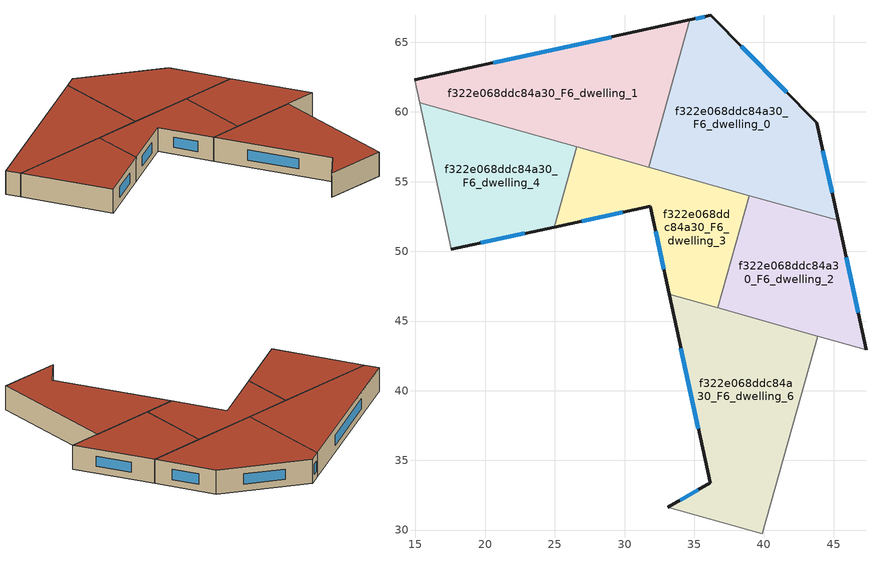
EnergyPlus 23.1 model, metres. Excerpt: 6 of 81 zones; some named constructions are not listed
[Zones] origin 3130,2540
f322e068ddc84a30_F6_dwelling_0
 floor to f322e068ddc84a30_F5_dwelling_0 (EU_floor_Construction): 43.8,59.23 45.32,52.21 31.72,56.04 34.69,66.6 36.18,66.92 z18
 wall outside (EU_wall_Construction): 45.32,52.21 43.8,59.23 36.18,66.92 34.69,66.6 z18:21
 wall to f322e068ddc84a30_F6_dwelling_1 (EU_wall_Construction): 34.69,66.6 31.72,56.04 z18:21
 wall to f322e068ddc84a30_F6_dwelling_3 (EU_wall_Construction): 31.72,56.04 38.96,54 z18:21
 wall to f322e068ddc84a30_F6_dwelling_2 (EU_wall_Construction): 38.96,54 45.32,52.21 z18:21
 window (EU_Window_Construction): 35.76,66.83 35.12,66.69 / 41.63,61.43 38.36,64.72 / 44.89,54.22 44.24,57.23 z18.86:20.14
 roof outside (EU_roof_Construction): 45.32,52.21 43.8,59.23 36.18,66.92 34.69,66.6 31.72,56.04 z21
f322e068ddc84a30_F6_dwelling_1
 floor to f322e068ddc84a30_F5_dwelling_1 (EU_floor_Construction): 34.69,66.6 31.72,56.04 15.29,60.65 14.93,62.32 z18
 wall outside (EU_wall_Construction): 34.69,66.6 14.93,62.32 z18:21
 wall adiabatic (EU_wall_Construction): 14.93,62.32 15.29,60.65 z18:21
 wall to f322e068ddc84a30_F6_dwelling_4 (EU_wall_Construction): 15.29,60.65 26.55,57.49 z18:21
 wall to f322e068ddc84a30_F6_dwelling_3 (EU_wall_Construction): 26.55,57.49 31.72,56.04 z18:21
 window (EU_Window_Construction): 29.04,65.38 20.58,63.54 z18.86:20.14
 roof outside (EU_roof_Construction): 31.72,56.04 34.69,66.6 14.93,62.32 15.29,60.65 z21
f322e068ddc84a30_F6_dwelling_2
 floor to f322e068ddc84a30_F5_dwelling_2 (EU_floor_Construction): 45.32,52.21 47.33,42.95 36.69,45.94 38.96,54 z18
 wall outside (EU_wall_Construction): 47.33,42.95 45.32,52.21 z18:21
 wall to f322e068ddc84a30_F6_dwelling_3 (EU_wall_Construction): 38.96,54 36.69,45.94 z18:21
 wall to f322e068ddc84a30_F6_dwelling_6 (EU_wall_Construction): 36.69,45.94 43.86,43.92 z18:21
 wall to f322e068ddc84a30_F6_dwelling_5 (EU_wall_Construction): 43.86,43.92 47.33,42.95 z18:21
 window (EU_Window_Construction): 46.75,45.6 45.89,49.57 z18.86:20.14
 roof outside (EU_roof_Construction): 47.33,42.95 45.32,52.21 38.96,54 36.69,45.94 z21
f322e068ddc84a30_F6_dwelling_3
 floor to f322e068ddc84a30_F5_dwelling_3 (EU_floor_Construction): 38.96,54 36.69,45.94 33.21,46.92 31.84,53.24 24.94,51.74 26.55,57.49 z18
 wall outside (EU_wall_Construction): 24.94,51.74 31.84,53.24 33.21,46.92 z18:21
 wall to f322e068ddc84a30_F6_dwelling_4 (EU_wall_Construction): 26.55,57.49 24.94,51.74 z18:21
 wall to f322e068ddc84a30_F6_dwelling_6 (EU_wall_Construction): 33.21,46.92 36.69,45.94 z18:21
 window (EU_Window_Construction): 32.23,51.43 32.82,48.72 / 26.91,52.17 29.87,52.81 z18.86:20.14
 roof outside (EU_roof_Construction): 36.69,45.94 38.96,54 26.55,57.49 24.94,51.74 31.84,53.24 33.21,46.92 z21
f322e068ddc84a30_F6_dwelling_4
 floor to f322e068ddc84a30_F5_dwelling_4 (EU_floor_Construction): 26.55,57.49 24.94,51.74 17.56,50.15 15.29,60.65 z18
 wall outside (EU_wall_Construction): 17.56,50.15 24.94,51.74 z18:21
 wall adiabatic (EU_wall_Construction): 15.29,60.65 17.56,50.15 z18:21
 window (EU_Window_Construction): 19.67,50.6 22.83,51.29 z18.86:20.14
 roof outside (EU_roof_Construction): 24.94,51.74 26.55,57.49 15.29,60.65 17.56,50.15 z21
f322e068ddc84a30_F6_dwelling_6
 floor to f322e068ddc84a30_F5_dwelling_6 (EU_floor_Construction): 43.86,43.92 39.88,29.75 33.12,31.65 36.14,33.39 33.21,46.92 z18
 wall outside (EU_wall_Construction): 33.21,46.92 36.14,33.39 33.12,31.65 z18:21
 wall to f322e068ddc84a30_F6_dwelling_5 (EU_wall_Construction): 39.88,29.75 43.86,43.92 z18:21
 wall to f322e068ddc84a30_F6_dwelling_7 (EU_wall_Construction): 33.12,31.65 39.88,29.75 z18:21
 window (EU_Window_Construction): 35.27,32.89 33.98,32.15 / 34.05,43.05 35.3,37.25 z18.86:20.14
 roof outside (EU_roof_Construction): 39.88,29.75 43.86,43.92 33.21,46.92 36.14,33.39 33.12,31.65 z21
[SCHEDULE:FILE] Column Number=1; Rows to Skip at Top=0; Number of Hours of Data=8760; Column Separator=Comma; Interpolate to Timestep=No; Minutes per Item=60; Adjust Schedule for Daylight Savings=Yes
Name | File
EU_Step8_GainSchedule_f322e068ddc84a30_F1_dwelling_10_f000 | ../../schedules/f322e068ddc84a30/f322e068ddc84a30_F1_dwelling_10_f000_gain.csv
EU_Step8_GainSchedule_f322e068ddc84a30_F1_dwelling_11_f000 | ../../schedules/f322e068ddc84a30/f322e068ddc84a30_F1_dwelling_11_f000_gain.csv
EU_Step8_GainSchedule_f322e068ddc84a30_F2_dwelling_0_f000 | ../../schedules/f322e068ddc84a30/f322e068ddc84a30_F2_dwelling_0_f000_gain.csv
EU_Step8_GainSchedule_f322e068ddc84a30_F2_dwelling_1_f000 | ../../schedules/f322e068ddc84a30/f322e068ddc84a30_F2_dwelling_1_f000_gain.csv
EU_Step8_GainSchedule_f322e068ddc84a30_F2_dwelling_2_f000 | ../../schedules/f322e068ddc84a30/f322e068ddc84a30_F2_dwelling_2_f000_gain.csv
EU_Step8_GainSchedule_f322e068ddc84a30_F2_dwelling_3_f000 | ../../schedules/f322e068ddc84a30/f322e068ddc84a30_F2_dwelling_3_f000_gain.csv
EU_Step8_GainSchedule_f322e068ddc84a30_F2_dwelling_4_f000 | ../../schedules/f322e068ddc84a30/f322e068ddc84a30_F2_dwelling_4_f000_gain.csv
EU_Step8_GainSchedule_f322e068ddc84a30_F2_dwelling_5_f000 | ../../schedules/f322e068ddc84a30/f322e068ddc84a30_F2_dwelling_5_f000_gain.csv
EU_Step8_GainSchedule_f322e068ddc84a30_F2_dwelling_6_f000 | ../../schedules/f322e068ddc84a30/f322e068ddc84a30_F2_dwelling_6_f000_gain.csv
EU_Step8_GainSchedule_f322e068ddc84a30_F2_dwelling_7_f000 | ../../schedules/f322e068ddc84a30/f322e068ddc84a30_F2_dwelling_7_f000_gain.csv
EU_Step8_GainSchedule_f322e068ddc84a30_F2_dwelling_8_f000 | ../../schedules/f322e068ddc84a30/f322e068ddc84a30_F2_dwelling_8_f000_gain.csv
EU_Step8_GainSchedule_f322e068ddc84a30_F2_dwelling_9_f000 | ../../schedules/f322e068ddc84a30/f322e068ddc84a30_F2_dwelling_9_f000_gain.csv
EU_Step8_GainSchedule_f322e068ddc84a30_F2_dwelling_10_f000 | ../../schedules/f322e068ddc84a30/f322e068ddc84a30_F2_dwelling_10_f000_gain.csv
EU_Step8_GainSchedule_f322e068ddc84a30_F2_dwelling_11_f000 | ../../schedules/f322e068ddc84a30/f322e068ddc84a30_F2_dwelling_11_f000_gain.csv
EU_Step8_GainSchedule_f322e068ddc84a30_F5_dwelling_0_f000 | ../../schedules/f322e068ddc84a30/f322e068ddc84a30_F5_dwelling_0_f000_gain.csv
EU_Step8_GainSchedule_f322e068ddc84a30_F5_dwelling_1_f000 | ../../schedules/f322e068ddc84a30/f322e068ddc84a30_F5_dwelling_1_f000_gain.csv
EU_Step8_GainSchedule_f322e068ddc84a30_F5_dwelling_2_f000 | ../../schedules/f322e068ddc84a30/f322e068ddc84a30_F5_dwelling_2_f000_gain.csv
EU_Step8_GainSchedule_f322e068ddc84a30_F5_dwelling_3_f000 | ../../schedules/f322e068ddc84a30/f322e068ddc84a30_F5_dwelling_3_f000_gain.csv
EU_Step8_GainSchedule_f322e068ddc84a30_F5_dwelling_4_f000 | ../../schedules/f322e068ddc84a30/f322e068ddc84a30_F5_dwelling_4_f000_gain.csv
EU_Step8_GainSchedule_f322e068ddc84a30_F5_dwelling_5_f000 | ../../schedules/f322e068ddc84a30/f322e068ddc84a30_F5_dwelling_5_f000_gain.csv
EU_Step8_GainSchedule_f322e068ddc84a30_F5_dwelling_6_f000 | ../../schedules/f322e068ddc84a30/f322e068ddc84a30_F5_dwelling_6_f000_gain.csv
EU_Step8_GainSchedule_f322e068ddc84a30_F5_dwelling_7_f000 | ../../schedules/f322e068ddc84a30/f322e068ddc84a30_F5_dwelling_7_f000_gain.csv
EU_Step8_GainSchedule_f322e068ddc84a30_F5_dwelling_8_f000 | ../../schedules/f322e068ddc84a30/f322e068ddc84a30_F5_dwelling_8_f000_gain.csv
EU_Step8_GainSchedule_f322e068ddc84a30_F5_dwelling_9_f000 | ../../schedules/f322e068ddc84a30/f322e068ddc84a30_F5_dwelling_9_f000_gain.csv
EU_Step8_GainSchedule_f322e068ddc84a30_F5_dwelling_10_f000 | ../../schedules/f322e068ddc84a30/f322e068ddc84a30_F5_dwelling_10_f000_gain.csv
